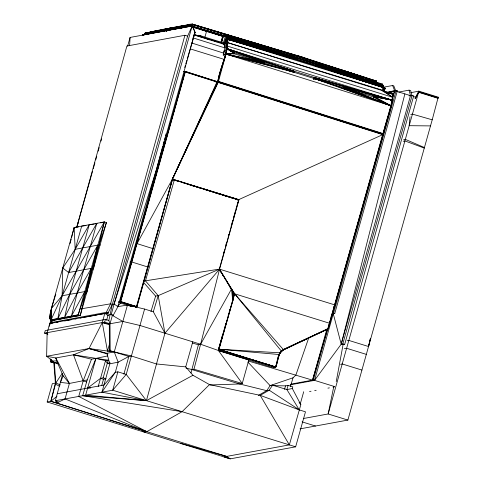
<?xml version="1.0" encoding="UTF-8"?>
<svg xmlns="http://www.w3.org/2000/svg" width="483" height="483" viewBox="0 0 483 483"><rect width="100%" height="100%" fill="white"/><g stroke="black" fill="none" stroke-linecap="round" stroke-linejoin="round"><path stroke-width="0.72" d="M223.231 54.953L225.567 54.011L254.227 59.977L374.138 97.113L374.79 96.697L374.428 96.081L294.509 71.351L227.131 48.747L226.412 48.868L223.75 52.713M164.975 31.129L165.15 28.956L169.545 28.545M168.229 30.175L168.579 28.473L168.609 30.181L167.999 30.188L168.042 28.636L168.579 28.473M168.416 30.175L168.307 28.376M194.323 25.176L195.132 25.279L192.264 24.15L169.243 28.201L169.014 30.206L170.239 29.97M172.135 29.62L172.25 27.724L174.073 27.64M168.084 30.175L168.126 28.636L168.543 28.37L144.822 33.315L144.502 34.673M209.9 384.975L239.671 383.991L242.243 383.514L218.407 350.501L232.77 300.969L232.8 292.281L232.232 290.621L219.584 269.097L238.874 199.968L174.387 179.736L172.196 180.014M232.8 292.281L233.367 295.783L232.77 300.969L231.496 289.063L200.608 344.246L193.949 369.211L191.769 369.525L186.021 368.088M392.516 99.607L392.727 97.337L383.478 90.985L227.934 42.752L227.203 42.963L224.42 48.143M106.622 320.247L107.957 315.514L110.444 314.361L112.394 315.405L113.257 315.248L117.918 306.633L195.035 32.301L192.88 26.245L192.156 26.022L187.615 36.147L112.334 304.375L108.095 312.881L49.918 323.381L47.147 332.588L46.634 356.267L54.337 362.504L57.942 363.029M52.882 320.452L51.089 319.812L51.367 308.552L74.153 227.487L104.334 221.939L106.387 222.572L80.281 315.459L53.142 320.452L50.588 319.716C48.861 316.299 50.709 312.096 51.367 308.552L55.799 294.189M73.494 316.709L71.442 316.069L59.928 319.203L57.869 318.569L62.114 295.765L62.76 268.017L75.167 249.319L89.24 224.71L94.245 224.088M291.02 384.112L313.358 380L390.838 105.711L392.576 97.246L383.043 91.148L383.17 87.441L381.987 83.903L225.597 35.778L223.152 43.736L223.864 44.261L226.394 36.473L227.095 36.11L228.03 39.401L227.571 46.169L225.978 54.102L218.177 82.466L172.383 179.163L137.027 243.631L136.363 243.498M393.156 94.215L384.045 91.305C382.264 90.43 384.498 85.394 381.987 83.903M343.153 88.377C343.304 86.149 345.804 86.994 344.216 87.834M52.098 320.265L51.874 322.463L106.308 312.326L108.095 312.881L107.957 315.514L104.835 313.286L102.263 322.553L89.017 348.551L73.488 354.794L55.811 357.963L46.634 356.267L89.017 348.551L114.26 351.95L131.406 355.989L156.299 363.934L185.72 366.893L192.946 375.279L209.495 384.601L260.192 395.342L299.291 409.898L305.485 411.818L295.644 446.829L230.264 458.85L223.973 456.906L289.353 444.879L300.831 404.663L292.312 388.525L292.801 386.859L288.091 385.386L285.519 385.863L270.124 385.615L247.851 362.045M118.806 301.676L120.527 301.513L136.924 306.602L136.447 306.868L120.291 301.652L185.176 71.502L383.242 134.232L328.235 328.639C327.172 329.762 328.416 328.826 327.74 328.899L283.352 349.68C277.357 353.139 278.057 361.115 275.708 366.754L275.437 367.273L273.529 367.629M129.637 45.45L130.078 37.439L192.156 26.022L195.035 32.301L187.265 58.878M220.145 343.335L218.527 349.094L275.775 366.989L218.636 349.463L223.544 331.851M149.549 33.816L149.984 31.987L156.806 30.93M187.018 26.945C186.172 23.86 192.119 23.607 193.671 24.832M135.246 307.297L136.761 306.91M263.652 63.122C265.686 61.613 263.144 61.933 264.123 63.032L234.104 53.746L233.838 53.136L234.472 52.78L294.509 71.351L293.67 72.408M60.339 384.909L55.811 383.001L52.327 383.641L47.177 401.977L50.866 401.301L55.811 383.001L54.337 362.504L50.395 361.833L50.341 358.833M383.484 88.051L382.301 84.169M410.001 116.771L409.186 125.689L430.504 125.906M143.837 34.969C140.082 34.867 145.111 34.48 146.627 34.039L166.309 30.417L166.804 30.791L165.741 30.58L142.286 35.084L146.627 34.039M275.684 367.116L218.618 349.686L232.251 301.682M166.925 30.815L166.599 30.677L167.003 30.224L190.719 26.016L165.464 30.652M169.31 28.696C168.229 27.978 171.296 28.117 171.833 28.262M190.592 26.251L190.139 25.991L166.544 30.604L167.209 30.254M144.489 34.812L144.622 33.532L145.292 33.073L151.638 31.981M224.492 36.08L192.192 26.348L192.337 24.5L192.005 26.305M232.77 300.969L233.367 295.783M393.059 95.652L392.866 94.034L392.576 97.246L227.571 46.169C225.404 46.519 224.323 50.093 223.846 52.152M326.508 329.442L327.939 328.863L383.23 133.634C385.989 120.569 392.274 107.347 392.896 94.088L383.985 91.335C382.101 90.128 384.522 86.662 382.651 85.189L354.981 77.678L383.17 87.441L383.436 91.058M410.798 92.658L418.888 91.172L415.151 98.556L418.616 91.963L438.009 97.964L438.455 97.222L418.888 91.172L328.156 413.967L303.873 418.435M224.287 44.889L226.992 37.686L227.704 37.348L382.651 85.189L375.708 84.332L382.651 85.189L315.284 65.151L325.494 68.785L315.822 65.495L325.494 68.785L324.999 68.32L382.651 85.189L375.369 84.29L315.767 65.676L383.17 87.441L375.593 84.332L382.651 85.189L373.866 81.398L369.006 80.269M382.361 84.386L382.983 85.853M315.333 65.169L325.548 68.803M192.735 27.151L222.603 36.352L225.338 36.11L226.394 36.473L226.992 37.686L224.281 44.563L224.354 46.217L227.306 39.691L228.03 39.401L383.17 87.441L375.502 84.32L383.17 87.441L345.375 74.968L354.999 77.642M246.801 42.625L248.95 43.271L249.53 41.309L306.596 58.884L376.275 80.999L376.046 82.478M344.023 75.282L345.285 74.479L382.651 85.189L375.834 84.163L234.998 40.361L227.704 37.348L295.463 58.98L227.704 37.348L234.998 40.385L228.03 39.401L265.553 50.147L264.998 49.755L265.421 49.622L227.704 37.348L235.565 40.801L315.375 65.646L383.17 87.441L375.454 84.308L383.17 87.441L315.375 65.646M285.592 56.366L295.379 58.956L285.538 55.913L295.379 58.956L285.423 56.336L295.548 59.481L228.03 39.401L235.016 40.427L228.03 39.401L295.258 59.355M335.45 68.151L376.305 81.047L376.595 81.458L376.227 82.569M376.589 81.464L306.554 59.409L192.536 24.597L249.445 41.61L341.632 70.126L376.595 81.458L376.462 81.144M224.245 44.738L223.17 43.524L221.848 43.766M314.312 78.542C315.514 78.011 313.859 76.719 313.606 78.584M391.164 105.849L324.202 81.627L323.906 80.939L324.528 80.631L392.093 100.126L392.401 100.325L391.224 105.91M384.365 91.257L385.168 88.214L383.466 87.514M336.234 381.618L343.057 344.717L344.669 344.421L413.702 95.833L412.114 95.338L409.035 95.906M144.846 33.647L145.015 33.249L144.556 33.665L168.615 28.823M131.406 355.989L128.84 356.46L110.178 350.688L110.003 323.761L108.838 320.483L112.334 304.375L114.121 304.042L117.918 306.633M223.883 52.031L224.154 50.667M333.699 386.919L328.156 413.967L347.881 420.071L432.219 119.808L438.009 97.964M393.253 94.602L383.043 91.148L383.085 90.357L227.934 42.752M225.597 35.778L226.678 36.153C230.011 51.319 220.109 66.551 218.081 81.289L172.383 179.163L136.303 307.043L136.786 306.542L172.383 179.163L217.163 81.627L217.827 81.259C220.526 66.829 228.266 52.677 226.992 37.686L224.275 44.557L224.396 47.503M190.996 372.985L198.368 344.814L200.608 344.246L218.407 350.501L248.872 359.926L242.243 383.514L193.949 369.211M374.597 97.035L390.838 105.711L354.166 90.901L353.918 90.23L354.492 89.904L392.093 100.126L374.723 96.89M166.744 31.292L166.104 30.387L142.286 35.084M223.363 54.392L223.617 53.269M383.55 91.215L383.146 90.671L384.076 91.492M368.541 346.522L370.407 338.456L368.541 346.522L348.829 340.418L347.156 340.726M80.281 315.459L78.222 314.825L66.708 317.953L64.656 317.319L53.142 320.452L51.089 319.812L49.906 316.745L50.588 319.716L51.089 319.812L80.281 315.459L91.281 268.379L93.334 269.019L104.334 221.939L100.712 222.886M70.077 243.535L71.188 239.157M71.562 237.702L74.153 227.487L78.439 226.956M62.651 373.933L55.34 400.715L58.485 402.146L65.048 398.94L146.778 431.675L226.69 456.405L230.264 458.85L47.177 401.977M166.297 30.93L166.104 30.387L165.741 30.58M190.544 26.45L190.344 25.931L166.804 30.284L166.599 30.677M404.869 93.895L341.209 344.174L314.548 380.369L290.289 384.83M383.405 90.913L383.085 90.357M77.147 226.612L78.463 221.498L76.827 227.276M56.257 400.618L55.708 402.707L146.778 431.675L182.097 411.685L209.495 384.601M162.711 146.234L156.474 169.467L114.121 304.042L111.307 314.204L110.444 314.361M163.103 144.785L164.075 141.151M164.468 139.702L165.053 137.522M165.44 136.073L166.025 133.894M192.946 375.279L146.421 400.642L101.967 392.178L109.84 363.826L106.888 353.296L89.017 348.551L107.806 354.081M54.597 363.131L50.395 361.833L51.222 361.544L51.627 360.089M76.743 227.125L126.902 46.036L184.929 35.265L187.615 36.147M184.929 35.265L110.553 303.819L106.308 312.326M383.369 133.688L390.964 106.562M383.436 133.737L391.025 106.622M398.813 92.036L409.071 90.146L410.502 95.634L341.209 344.174L343.057 344.717M385.814 92.362L396.169 90.46L397.358 90.828L334.773 313.473L333.59 313.093L332.087 313.37L333.276 313.751L341.209 344.174L342.821 343.878L412.114 95.338M47.895 334.188L44.545 333.149L45.269 330.571L105.427 319.426L108.838 320.483M50.878 319.8L49.055 326.303L51.802 320.265M78.657 220.767L92.476 171.495M93.285 168.597L94.916 162.801M95.725 159.903L96.745 156.275M98.164 151.203L99.184 147.581M101.013 141.06L101.623 138.887M127.639 46.133L130.078 37.439M106.387 222.572L98.834 245.479L85.781 291.919L78.222 314.825L51.089 319.812L62.114 295.765L81.699 226.098L85.986 225.567M89.24 224.71L69.661 294.376L64.656 317.319L77.208 292.988L91.281 268.379L68.64 272.545L62.76 268.017M78.222 314.825L104.334 221.939L62.114 295.765L51.367 308.552M65.048 398.94L69.395 383.448L55.811 357.963L56.686 360.892L63.176 375.822L69.395 383.448L87.194 379.928L95.972 358.38L107.739 355.911M44.545 333.149L104.672 322.113L105.427 319.426M57.296 393.754L87.628 388.072L100.5 378.352L103.145 377.869L108.186 360.191L95.972 358.38L85.636 395.166L55.34 400.715M114.121 304.042L192.156 26.022M119.18 302.37L120.448 302.135L120.738 301.573L185.297 71.913L185.345 71.436L184.892 71.442L120.08 301.434L120.448 302.135L136.369 306.989L136.991 306.645L172.522 179.38L238.614 199.684L382.741 134.642L383.14 134.805M98.194 386.575L105.529 360.68L108.186 360.191M144.019 281.046L219.584 269.097L200.608 344.246L139.979 325.482L122.851 321.449L109.297 323.888L102.263 322.553L107.468 351.032L109.43 350.809L109.828 349.396M101.762 385.446L103.495 379.282L106.133 378.793L103.145 377.869M101.967 392.178L115.304 372.302L118.166 362.153L114.26 351.95L127.47 305.027L144.592 309.06L153.316 311.758L164.938 333.204L146.421 400.642L82.69 395.704L87.194 379.928M204.87 37.348L206.567 31.19L204.683 30.435M117.876 371.832L112.708 390.21L85.636 395.166L146.421 400.642L126.226 374.416L117.876 371.832L115.304 372.302L103.911 385.066L87.628 388.072L90.538 388.036M123.859 374.18L128.84 356.46L118.166 362.153L109.84 363.826M144.592 309.06L126.226 374.416L112.708 390.21L295.644 446.829M220.906 42.407L222.603 36.352C222.591 35.024 224.975 36.768 222.669 35.82L192.747 26.65M221.105 42.462L222.947 36.032L223.937 36.104M221.317 42.51L223.013 36.454L223.768 36.08L223.176 36.479L221.48 42.54M221.564 42.54L223.267 36.479L223.738 36.086M185.72 366.893L192.771 341.819M223.369 253.871L223.979 251.703M225.809 245.201L226.418 243.034M228.248 236.531L228.857 234.364M231.091 226.418L232.715 220.634M233.531 217.748L235.565 210.522M235.97 209.079L236.579 206.911M236.99 205.462L238.004 201.852M219.505 268.373L225.006 248.823M225.416 247.381L238.856 199.594L172.383 179.163L217.483 81.808L216.1 81.887M233.011 297.286L234.02 293.688L231.653 289.885M220.55 341.898L222.578 334.701M233.102 297.286L234.11 293.688L229.775 286.715M223.949 330.414L225.972 323.218M228.199 315.302L228.809 313.141M229.214 311.704L229.817 309.549M233.06 298.035L234.273 293.718L226.781 281.674M232.655 300.239L234.472 293.767L221.069 272.213M218.636 349.463L275.292 367.201L275.914 366.857C278.238 361.254 277.453 353.29 283.412 349.855L328.241 328.633L382.729 136.254M274.368 367.442L275.902 366.875L279.325 354.721L278.939 354.51L219.095 349.227L218.805 349.789M300.245 404.023L303.704 391.731M326.822 329.315L312.531 380.151L248.455 361.036M328.223 327.13L328.832 324.956M331.072 316.993L331.682 314.819M333.518 308.293L334.127 306.119M391.405 102.342L394.671 90.738L392.607 85.521L383.025 87.284M333.59 313.093L396.169 90.46M418.616 91.963L418.888 91.172M284.529 389.358L285.519 385.863M288.091 385.386L286.902 389.588L299.291 409.898L269.218 390.21L266.737 390.662L258.351 395.432M383.846 91.806L384.873 88.075L383.574 88.166M384.226 91.202L385.042 88.069L383.502 87.544M174.387 179.736L145.48 280.865L158.195 295.644L164.938 333.204L219.584 269.097L158.195 295.644L155.623 296.115L143.529 282.332M184.741 67.499L185.375 65.344M185.792 63.907L186.843 60.315M107.468 351.032L109.532 343.999M290.428 386.654L293.03 377.797L295.904 375.007L308.715 337.919M327.462 329.165L312.531 380.151L314.548 380.369L333.276 313.751L334.773 313.473M364.363 77.678L364.448 77.214L302.467 57.181L249.814 41.55M150.956 311.529L155.623 296.115M153.316 311.758L158.195 295.644M392.063 99.371L394.671 90.738L395.855 91.106L393.796 85.889L392.607 85.521M242.569 41.158L306.144 60.701L306.554 59.409L306.596 58.884L302.467 57.181L192.451 24.15L192.083 24.627L187.126 25.593L182.188 26.118L168.941 28.654L168.965 30.212L169.304 30.055M192.445 40.137L195.035 32.301L193.423 36.491M189.885 26.311L190.731 26.124M165.645 30.767L166.182 30.514L166.816 30.906M166.738 30.743L167.003 30.224M142.497 35.187L142.763 34.679L143.783 35.011M375.871 82.424L376.275 80.999M376.172 82.521L376.299 81.162L341.662 69.957L249.494 41.447L192.608 24.373L192.095 26.444L191.92 25.967L189.819 26.39M51.21 323.302L52.496 319.812M172.642 179.797L178.348 181.312M233.826 53.275L225.978 54.102L294.189 72.341C293.223 71.454 295.312 70.711 293.531 72.384M345.84 74.943L355.005 77.787L345.828 74.962M264.038 62.965L254.227 59.977L254.728 59.542L254.408 58.956L227.131 48.747L233.838 53.136M341.083 71.762L341.656 69.836M109.75 363.705L107.298 363.307L105.529 360.68L95.972 358.38L91.504 359.207L83.191 380.912L78.717 396.434L146.778 431.675L144.29 432.086L142.31 430.999M63.176 375.822L60.502 382.379L69.395 383.448M383.725 91.353L383.043 91.148M181.197 27.911L181.65 27.531L183.588 27.537M172.383 179.163L218.28 81.337C220.32 66.569 230.246 51.295 226.895 36.086M184.971 27.217L185.629 26.867M57.869 318.569L69.661 294.376L97.808 245.159L99.86 245.793L99.794 244.289M219.699 269.731L234.684 293.821L219.095 349.227L279.772 352.807L280.104 353.121L279.325 354.721M189.976 26.317L190.266 26.046M149.688 33.707L150.358 33.351M165.735 30.773L166.152 30.423L166.804 30.791M136.755 306.971L136.924 306.602M188.569 26.553L190.719 26.016M145.944 34.396L146.427 34.009M415.163 98.659L418.58 92.283L438.147 98.339M166.629 30.441L167.148 30.302M74.153 227.487L75.167 249.319L97.808 245.159L86.807 292.239L84.754 291.599L71.442 316.069L77.208 292.988L96.787 223.327L68.64 272.545M86.089 293.561L86.807 292.239L86.735 290.73M275.805 367.068L218.509 349.306M280.104 353.121L283.43 349.97L283.261 349.499L234.684 293.821L232.752 293.924M334.942 304.954L219.306 269.097M329.744 323.314L234.684 293.821L281.607 351.358M153.262 248.727L137.027 243.631M148.1 267.093L131.654 261.943L129.933 262.1M55.811 383.001L62.156 373.407M293.03 377.797L270.124 385.615L266.737 390.662L239.671 383.991L191.769 369.525M292.312 388.525L286.902 389.588L272.605 385.156L269.218 390.21L260.192 395.342L289.353 444.879M283.43 349.97L327.613 329.237M373.854 97.385L374.669 96.268L392.093 100.126L227.131 48.747L233.893 52.997M314.699 77.775L313.872 78.898L314.699 77.775L324.153 80.655M253.859 60.375L254.686 59.258L264.002 62.168L254.728 59.409M373.625 97.161L374.428 96.081L392.093 100.126L314.445 77.522M234.333 52.756L233.537 53.818L234.333 52.756L227.131 48.747L294.225 71.339L293.386 72.402L294.225 71.339L284.553 68.332L283.702 69.383M284.553 68.332L283.732 69.413C284.294 67.493 285.393 69.111 284.107 69.232L225.978 54.102L233.857 53.426M313.908 79.194L314.771 78.077L323.906 80.939M343.92 88.25L344.759 87.157L354.13 89.965M253.78 60.194L254.607 59.125L264.207 62.053L263.332 63.128M263.615 63.116L264.436 62.053L254.456 58.986L253.653 60.073L254.408 58.956L253.557 60.007M343.83 88.051L344.663 86.976L354.262 89.904M354.492 89.904L353.665 90.967L354.492 89.904L344.554 86.862L343.709 87.924M373.914 97.481L374.748 96.407L392.093 100.126L344.415 86.783M313.914 79.001L314.753 77.92L324.039 80.733M233.633 53.836L234.472 52.78L227.131 48.747L264.491 62.066M283.491 69.262L284.33 68.2M313.733 78.675L314.578 77.612L324.292 80.613M323.688 81.693L324.528 80.631L323.646 81.687M344.784 87.308L343.938 88.377L344.784 87.308L354.015 90.055M353.701 90.979L354.546 89.916M373.721 97.222L374.56 96.159L392.093 100.126L374.79 96.697M253.841 60.303L254.686 59.258L253.835 60.29M253.762 60.17L254.607 59.125M373.824 97.318L374.669 96.268M263.561 63.104L264.436 62.053M343.896 88.184L344.759 87.157M283.841 69.564L284.704 68.544L294.02 71.448M169.243 28.201L169.141 30.23M117.586 306.258L121.305 302.527M169.43 28.171L170.68 28.255M255.592 46.597L265.421 49.622L255.435 46.99L265.421 49.622L255.501 46.549M168.996 28.678L192.506 24.18L306.627 58.932M56.994 396.217L50.866 401.301L146.778 431.675M192.506 24.18L192.137 24.488M224.595 35.929L192.143 26.179L192.53 26.082L192.542 24.228M238.077 199.896L238.614 199.684M155.369 30.876L154.892 31.178L154.771 32.717L155.188 30.906L165.331 28.926M185.587 25.792L182.52 25.665L172.25 27.724M171.399 28.237L172.594 27.585L168.984 28.467L169.316 28.503M51.192 359.298L51.222 361.544L52.224 361.036L56.686 360.892M223.2 55.068L225.307 54.011L223.218 55.02M388.761 93.473L394.671 90.738L387.426 92.736M192.355 26.167L225.416 35.99M120.279 301.809L118.854 302.098M190.676 25.997L189.245 26.203M144.677 33.448L168.609 28.63M118.993 302.267L120.261 302.032L120.527 301.513L184.892 71.442M107.298 363.307L110.118 362.691M150.853 33.538L154.119 32.85M155.188 30.906L144.822 33.315L147.285 33.025M58.485 402.146L55.708 402.707L50.866 401.301L55.388 383.079L53.8 362.594M172.105 29.433L185.617 27.096M174.278 29.197L177.853 28.497M179.284 28.219L183.54 27.507M155.49 32.578L164.836 30.767M187.277 26.831L188.756 26.547M295.33 58.944L285.375 56.324L295.397 59.427M183.824 71.617L185.14 71.412M215.823 81.808L217.827 81.464L383.303 133.972M215.889 81.868L217.791 81.772M118.788 301.893L120.291 301.652L136.894 306.832M273.324 367.605L275.232 367.249L275.515 366.688C277.864 360.994 277.212 352.976 283.261 349.499L328.162 328.639M183.625 71.677L185.309 71.399L217.205 81.657L217.918 81.259C219.934 66.576 229.805 51.409 226.497 36.291L225.428 35.923L222.874 36.207L192.777 26.957M215.919 81.615L218.485 81.398L383.23 133.634M56.602 322.469L58.075 322.191M64.692 320.96L66.165 320.688M67.632 320.41L71.315 319.728M74.992 319.04L76.465 318.768M80.142 318.086L81.609 317.808M83.082 317.536L97.059 314.934M98.532 314.662L108.095 312.881M149.778 33.52L142.4 34.873L142.751 35.048M387.771 92.591L394.388 91.372M396.356 91.009L397.358 90.828M410.761 114.441L412.434 114.133L432.219 119.808M403.673 139.678L405.34 139.37L424.424 147.55M403.233 141.241L404.905 140.933L424.273 148.088M237.588 200.21L238.874 199.968M62.114 295.765L84.754 291.599M106.888 353.296L114.26 351.95L109.43 350.809L109.297 323.888M344.391 348.69L346.619 348.279L366.331 354.383M340.539 364.279L342.212 363.971L361.924 370.069M270.124 385.615L272.605 385.156M309.549 391.514L311.016 391.242M314.693 390.566L316.166 390.3M327.927 388.133L329.394 387.867M333.071 387.191L334.544 386.919M300.052 428.868L347.881 420.071M166.134 30.725L167.402 30.495M145.22 34.553L146.663 34.305M81.663 308.746L110.553 303.819L112.334 304.375M117.804 306.663L127.47 305.027L132.402 306.554M109.43 350.809L110.178 350.688M95.67 223.913L97.101 223.732M182.52 25.665L189.149 25.122M358.772 76.097L360.161 75.946M167.529 28.702L168.996 28.557M49.918 323.381L52.913 323.091M147.442 32.88L145.033 33.194L147.351 32.947M233.923 53.565L225.978 54.102L390.838 105.711L374.379 97.131M234.104 53.746L225.978 54.102L264.123 63.032M285.634 56.366L295.379 58.956L285.658 55.992M53.142 320.452L50.83 319.818L49.906 316.745L50.377 319.511L51.403 319.831L50.588 319.716M375.231 81.253L376.547 81.271M142.515 34.824L142.829 34.867M184.633 71.774L382.741 134.642M166.762 30.375L167.51 30.773M295.988 55.69L297.413 55.799M184.729 71.581L383.218 134.534M255.604 47.02L265.421 49.622L255.628 46.622M225.809 35.712L363.27 78.421M315.55 65.682L383.17 87.441L375.369 84.29M375.333 83.819L382.651 85.189L375.768 84.32L382.651 85.189L375.285 83.801M375.792 84.314L382.651 85.189L375.382 83.837M375.81 84.302L382.651 85.189L375.436 83.855L382.651 85.189L375.828 84.284L382.651 85.189L375.526 83.897M51.615 320.036L52.641 320.356M195.41 35.12L200.928 35.881L223.243 42.818M375.846 84.247L382.651 85.189L375.72 84.03M235.565 40.801L228.03 39.401L235.046 40.481M235.197 40.62L228.03 39.401L235.463 40.765M86.584 381.962L83.191 380.912L73.488 354.794L95.972 358.38M82.69 395.704L182.097 411.685M228.03 39.401L235.233 40.65M374.79 96.558L392.093 100.126M221.637 35.615L223.677 36.104L222.633 35.76M73.488 354.794L91.504 359.207M285.507 56.354L295.379 58.956L285.695 56.016M200.342 29.282L203.234 30.049M265.173 49.586L255.435 46.99L265.082 49.882L255.38 46.978L265.499 50.129M295.125 58.938L285.459 56.342L295.204 58.932M285.839 56.185L295.379 58.956L285.785 56.1M198.616 35.265L200.928 35.881L200.614 36.913L194.244 34.704M265.107 49.598L255.435 46.99L265.058 49.852M285.459 56.342L294.986 59.095M255.779 47.008L265.421 49.622L255.706 46.676L265.421 49.622L255.38 46.978L265.149 49.936M216.813 34.39L218.914 34.963M255.821 46.984L265.475 49.634L227.704 37.348L235.481 40.294L227.704 37.348L235.022 40.3M295.379 58.956L285.845 56.203M264.998 49.755L255.435 46.99L265.004 49.773M180.376 443.255L226.69 456.405M342.821 343.878L344.669 344.421M204.394 28.111L209.441 29.602M210.884 30.031L214.488 31.099M215.931 31.522L249.095 41.339M254.638 59.777L263.845 62.506M200.747 29.282L202.89 29.922M207.177 31.202L209.32 31.842M211.469 32.488L214.325 33.339M216.475 33.979L219.33 34.836M221.474 35.476L223.623 36.116M295.053 59.198L285.423 56.336L295.216 59.331M254.463 59.928L263.893 62.76M229.703 37.282L231.846 37.928M236.139 39.22L241.144 40.723M224.432 36.183L192.814 26.662L206.567 31.057M192.808 26.698L224.426 36.219M206.827 31.027L223.677 36.104M223.955 36.485L221.794 35.833L223.931 36.509M293.93 71.562L284.753 68.791L293.875 71.701M295.137 59.282L285.423 56.336L295.179 59.306M249.663 43.488L251.806 44.152M254.662 45.034L258.236 46.133M262.523 47.449L264.66 48.113M278.232 52.291L284.662 54.271M287.518 55.153L291.086 56.257M295.373 57.574L297.516 58.238M314.65 78.379L323.894 81.229M354.166 90.901L344.131 87.815L390.838 105.711L374.192 97.125L390.838 105.711L314.125 78.518L324.202 81.627M181.21 182.194L238.373 199.757M189.952 185.007L193.55 186.112M196.43 186.999L201.471 188.545M204.351 189.433L238.185 199.823M215.786 193.049L218.66 193.937M222.252 195.035L226.569 196.364M228.725 197.028L233.76 198.573M235.197 199.014L237.358 199.678M418.737 91.716L438.335 97.783M409.071 90.146L410.659 90.641L412.09 96.129M396.549 91.317L410.502 95.634M413.37 96.522L415.941 97.318M194.311 34.565L224.541 43.917M201.333 37.137L203.494 37.807M204.937 38.254L209.978 39.811M214.295 41.152L216.456 41.816M353.918 90.23L344.784 87.399L353.894 90.333M254.728 59.542L263.869 62.367M344.548 87.767L353.954 90.671M190.332 48.91L222.766 58.95M119.223 302.684L131.515 306.506M218.286 350.555L272.605 367.388M313.358 380L334.562 386.563M192.24 342.924L198.368 344.814M104.672 322.113L110.003 323.761L112.394 315.405L122.851 321.449M102.263 322.553L109.17 324.691M50.377 319.511L51.403 319.831M51.874 322.463L53.064 322.831M302.116 421.882L315.502 426.03M51.222 361.544L58.485 363.784M100.5 378.352L103.495 379.282M366.144 79.321L372.616 81.331M373.287 81.536L377.314 82.792M378.654 83.209L380.664 83.837M306.144 60.701L330.432 68.254M331.863 68.701L350.398 74.581M311.082 62.434L317.512 64.432M320.368 65.32L323.942 66.431M345.285 74.479L355.156 77.588M383.496 87.828L385.217 88.401M383.448 88.027L385.132 88.57M194.094 34.981L224.36 44.394M284.481 69.214L293.99 72.172M55.913 363.246L58.026 363.904M325.276 68.272L315.284 65.151L325.192 68.266M383.514 87.652L385.15 88.232M314.747 78.21L323.882 81.072M314.542 78.469L323.978 81.416M193.055 37.891L224.673 47.829M191.715 42.999L224.009 53.221M344.717 87.592L353.906 90.52M293.875 71.943L284.686 69.021L293.912 72.039M325.107 68.574L315.387 65.187L325.035 68.29L315.387 65.187L325.494 68.785L315.387 65.187L325.119 68.272L315.387 65.187L325.3 68.701M192.802 26.782L222.947 36.032L226.014 35.73L251.77 44.207M325.017 68.302L315.387 65.187L325.047 68.52M355.494 78.107L383.17 87.441M324.981 68.399L315.387 65.187L325.011 68.465M298.12 55.853L322.282 63.919M330.807 66.769L332.938 67.481M315.852 65.561L325.494 68.785L315.526 65.259M315.822 65.495L325.494 68.785L315.719 65.386M315.804 65.465L325.494 68.785M196.158 25.466L200.071 26.831M235.396 40.27L227.704 37.348L235.348 40.258M235.306 40.252L227.704 37.348L235.112 40.252M360.837 76.236L362.872 77.117M384.076 91.365C381.83 89.88 384.353 85.95 382.168 83.994M223.152 43.736L224.233 44.696M392.812 94.058L393.144 94.288M55.696 384.287L59.397 386.171M111.307 314.204L113.257 315.248M120.515 302.086L120.17 301.44L185.019 71.502M234.14 52.786L227.131 48.747L234.014 52.852M193.164 24.838L192.264 24.15L182.351 25.774L182.242 27.833M299.122 402.254L300.831 404.663M219.493 269.677L220.284 270.945M220.864 272.164L221.655 273.432M222.446 274.7L223.629 276.602M224.812 278.504L225.597 279.772M49.954 315.876L51.089 319.812L51.077 309.609M49.96 318.194L50.202 319.191L49.906 316.745M50.045 314.928L51.089 319.812L50.812 310.696M47.147 332.588L47.539 334.779M49.912 317.524L50.202 319.191M50.178 313.92L51.089 319.812L50.57 311.783M50.359 312.863L51.089 319.812M224.329 45.07L224.402 46.404M314.771 78.077L313.926 79.127L314.771 78.077M382.651 85.189L375.78 84.084L382.651 85.189M264.998 49.664L255.435 46.99L264.992 49.683M265.185 49.966L255.38 46.978L265.221 49.99M235.263 40.246L227.704 37.348L235.221 40.246"/></g></svg>
